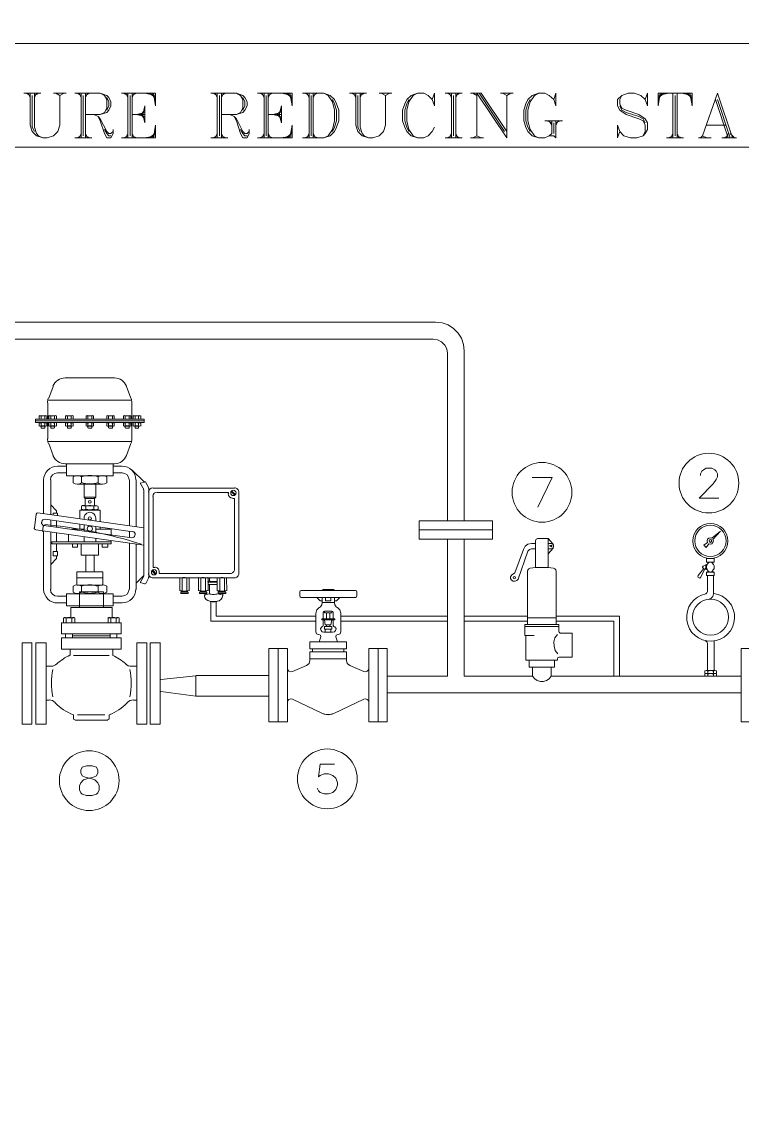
# Model space of a CAD drawing. Header units: inches. Extents: x -25.8 to 20.6, y -10.8 to 19.8.
# Drawn here: x -22.262 to -19.779, y -4.904 to -1.14 of the extents above; entities that cross this region are included whole.
import ezdxf

# ---------------------------------------------------------------- set-up
doc = ezdxf.new("R2010")
doc.units = ezdxf.units.IN
doc.header["$MEASUREMENT"] = 0
doc.layers.add('PDF_0', color=7, linetype='Continuous')

msp = doc.modelspace()

# ---------------------------------------------------------------- linework, layer by layer
at = {"layer": 'PDF_0', "lineweight": 0}
for points in [[(-25.77, 2.5677), (-15.7083, 2.5677), (-15.7083, -1.2153), (-25.77, -1.2153)], [(-25.77, -1.2153), (-15.7062, -1.2153), (-15.7062, -4.9982), (-25.77, -4.9982)], [(-21.838, -1.4889), (-21.8454, -1.4596), (-21.838, -1.4302)], [(-21.3678, -1.4889), (-21.3751, -1.4596), (-21.3678, -1.4302)], [(-21.8405, -2.5223), (-22.2155, -2.5223), (-22.2155, -2.51), (-21.8405, -2.51)], [(-22.0115, -2.7836), (-22.0078, -2.7788), (-22.0481, -2.7788), (-22.0445, -2.7836)], [(-22.0078, -2.8814), (-22.0078, -2.9021)], [(-19.8983, -2.9351), (-19.9118, -2.9449), (-19.9032, -2.9534), (-19.8947, -2.94), (-19.8886, -2.9412), (-19.8837, -2.94), (-19.88, -2.9351), (-19.8776, -2.9302), (-19.88, -2.9253), (-19.8544, -2.896), (-19.8837, -2.9205), (-19.8886, -2.9192), (-19.8947, -2.9205), (-19.8983, -2.9241), (-19.8995, -2.9302)], [(-20.7656, -2.9241), (-20.6398, -2.9241)], [(-20.6398, -2.9241), (-20.7656, -2.9241)], [(-19.8837, -2.9302), (-19.8861, -2.9266), (-19.8886, -2.9253), (-19.8922, -2.9266), (-19.8934, -2.9302), (-19.8922, -2.9339), (-19.8886, -2.9351), (-19.8861, -2.9339)], [(-22.1544, -2.9815), (-22.1544, -2.9669), (-22.1397, -2.9669), (-22.1397, -2.9815)], [(-22.0701, -2.94), (-22.0884, -2.94), (-22.0884, -2.9522), (-22.0701, -2.9522)], [(-21.9663, -2.94), (-21.9858, -2.94), (-21.9858, -2.9522), (-21.9663, -2.9522)], [(-20.4358, -2.9473), (-20.437, -2.9461), (-20.4382, -2.9449), (-20.4407, -2.9461), (-20.4419, -2.9473), (-20.4407, -2.9498), (-20.4382, -2.951), (-20.437, -2.9498)], [(-19.902, -2.9913), (-19.902, -3.0035), (-19.8763, -3.0035), (-19.8763, -2.9913)], [(-19.8886, -3.0035), (-19.8922, -3.0035), (-19.8947, -3.0047), (-19.8959, -3.0072), (-19.8983, -3.0096), (-19.8995, -3.0121), (-19.9008, -3.0157), (-19.902, -3.0182), (-19.902, -3.0218), (-19.9008, -3.0255), (-19.8995, -3.0292), (-19.8983, -3.0316), (-19.8959, -3.0341), (-19.8947, -3.0365), (-19.8922, -3.0365), (-19.8886, -3.0377), (-19.8861, -3.0365), (-19.8837, -3.0365), (-19.8812, -3.0341), (-19.88, -3.0316), (-19.8776, -3.0292), (-19.8763, -3.0255), (-19.8763, -3.0218), (-19.8763, -3.0182), (-19.8763, -3.0157), (-19.8776, -3.0121), (-19.88, -3.0096), (-19.8812, -3.0072), (-19.8837, -3.0047), (-19.8861, -3.0035)], [(-19.902, -3.0121), (-19.9044, -3.0121), (-19.9044, -3.0292), (-19.902, -3.0292)], [(-19.8763, -3.0499), (-19.8763, -3.0377), (-19.902, -3.0377), (-19.902, -3.0499)], [(-20.5604, -3.0573), (-20.5616, -3.0536), (-20.5653, -3.0524), (-20.5677, -3.0536), (-20.5689, -3.0573), (-20.5677, -3.0597), (-20.5653, -3.0609), (-20.5616, -3.0597)], [(-21.948, -3.1538), (-21.948, -3.1122), (-22.108, -3.1122), (-22.108, -3.1538), (-22.0274, -3.1538)], [(-21.7147, -3.111), (-21.7147, -3.1073), (-21.689, -3.1073), (-21.689, -3.111), (-21.7025, -3.111)], [(-21.6499, -3.111), (-21.6499, -3.1073), (-21.6243, -3.1073), (-21.6243, -3.111), (-21.6377, -3.111)], [(-21.2994, -3.1012), (-21.303, -3.1025), (-21.3042, -3.1061), (-21.3042, -3.1208), (-21.303, -3.1232), (-21.2994, -3.1257), (-21.1125, -3.1257), (-21.1088, -3.1232), (-21.1076, -3.1208), (-21.1076, -3.1061), (-21.1088, -3.1025), (-21.1125, -3.1012)], [(-21.1833, -3.199), (-21.2285, -3.199), (-21.2285, -3.2026), (-21.1833, -3.2026)], [(-21.9199, -3.2503), (-22.1263, -3.2503), (-22.1263, -3.2124), (-21.9199, -3.2124)], [(-21.1943, -3.2344), (-21.1943, -3.2258), (-21.2187, -3.2258), (-21.2187, -3.2344)], [(-21.9199, -3.304), (-22.1263, -3.304), (-22.1263, -3.2649), (-21.9199, -3.2649)], [(-22.2143, -3.282), (-22.2143, -3.4213), (-22.2143, -3.5617), (-22.1788, -3.5617), (-22.1788, -3.282)], [(-21.8319, -3.282), (-21.8661, -3.282), (-21.8661, -3.5617), (-21.8319, -3.5617), (-21.8319, -3.4213)], [(-21.3788, -3.5544), (-21.3788, -3.4286), (-21.3788, -3.3016), (-21.347, -3.3016), (-21.347, -3.5544)], [(-21.27, -3.3028), (-21.27, -3.2783), (-21.2102, -3.2783), (-21.2029, -3.2783), (-21.143, -3.2783), (-21.143, -3.3028), (-21.2029, -3.3028), (-21.2102, -3.3028)], [(-21.0343, -3.5544), (-21.0661, -3.5544), (-21.0661, -3.3016), (-21.0343, -3.3016), (-21.0025, -3.3016), (-21.0025, -3.5544)], [(-19.7823, -3.5544), (-19.7823, -3.4286), (-19.7823, -3.3016), (-19.7505, -3.3016), (-19.7505, -3.5544)], [(-19.8678, -3.3858), (-19.8678, -3.3785), (-19.8727, -3.3773), (-19.8776, -3.3797), (-19.8873, -3.3773), (-19.8971, -3.3797), (-19.902, -3.3773), (-19.9081, -3.3785), (-19.9081, -3.3858), (-19.902, -3.3871), (-19.8971, -3.3858), (-19.8873, -3.3871), (-19.8776, -3.3858), (-19.8727, -3.3871)], [(-19.8776, -3.3956), (-19.8727, -3.3968), (-19.8678, -3.3956), (-19.8678, -3.3883), (-19.8727, -3.3871), (-19.8776, -3.3895), (-19.8873, -3.3871), (-19.8971, -3.3895), (-19.902, -3.3871), (-19.9081, -3.3883), (-19.9081, -3.3956), (-19.902, -3.3968), (-19.8971, -3.3956), (-19.8873, -3.3968)], [(-22.0396, -3.7059), (-22.0542, -3.7108), (-22.0591, -3.7205), (-22.0591, -3.7303), (-22.0542, -3.7401), (-22.0445, -3.745), (-22.0249, -3.7498), (-22.0103, -3.7547), (-22.0005, -3.7645), (-21.9956, -3.7743), (-21.9956, -3.7889), (-22.0005, -3.7987), (-22.0054, -3.8036), (-22.02, -3.8085), (-22.0396, -3.8085), (-22.0542, -3.8036), (-22.0591, -3.7987), (-22.064, -3.7889), (-22.064, -3.7743), (-22.0591, -3.7645), (-22.0494, -3.7547), (-22.0347, -3.7498), (-22.0151, -3.745), (-22.0054, -3.7401), (-22.0005, -3.7303), (-22.0005, -3.7205), (-22.0054, -3.7108), (-22.02, -3.7059)]]:
    msp.add_lwpolyline(points, close=True, dxfattribs=at)
for points in [[(-22.2558, -1.3863), (-22.1971, -1.3863)], [(-22.2485, -1.3863), (-22.2338, -1.3936)], [(-22.2411, -1.3863), (-22.2338, -1.4009)], [(-22.2338, -1.3863), (-22.2338, -1.4962), (-22.2265, -1.5182), (-22.2118, -1.5329), (-22.1898, -1.5402), (-22.1752, -1.5402), (-22.1532, -1.5329), (-22.1385, -1.5182), (-22.1312, -1.4962), (-22.1312, -1.3936)], [(-22.2191, -1.3863), (-22.2191, -1.5035), (-22.2118, -1.5255), (-22.2045, -1.5329), (-22.1898, -1.5402)], [(-22.2118, -1.3863), (-22.2191, -1.4009)], [(-22.2045, -1.3863), (-22.2191, -1.3936)], [(-22.1532, -1.3863), (-22.1092, -1.3863)], [(-22.1458, -1.3863), (-22.1312, -1.3936), (-22.1165, -1.3863)], [(-22.0799, -1.3863), (-21.9919, -1.3863), (-21.97, -1.3936), (-21.9626, -1.4009), (-21.9553, -1.4156), (-21.9553, -1.4302), (-21.9626, -1.4449), (-21.97, -1.4522), (-21.9919, -1.4596), (-22.0432, -1.4596)], [(-22.0726, -1.3863), (-22.0579, -1.3936)], [(-22.0652, -1.3863), (-22.0579, -1.4009)], [(-22.0579, -1.3863), (-22.0579, -1.5402)], [(-22.0432, -1.3863), (-22.0432, -1.5402)], [(-22.0359, -1.3863), (-22.0432, -1.4009)], [(-22.0286, -1.3863), (-22.0432, -1.3936)], [(-21.9919, -1.3863), (-21.9773, -1.3936), (-21.97, -1.4083), (-21.97, -1.4376), (-21.9773, -1.4522), (-21.9919, -1.4596)], [(-21.9187, -1.3863), (-21.8014, -1.3863), (-21.8014, -1.4302), (-21.8087, -1.3863)], [(-21.9113, -1.3863), (-21.8967, -1.3936)], [(-21.904, -1.3863), (-21.8967, -1.4009)], [(-21.8967, -1.3863), (-21.8967, -1.5402)], [(-21.882, -1.3863), (-21.882, -1.5402)], [(-21.8747, -1.3863), (-21.882, -1.4009)], [(-21.8674, -1.3863), (-21.882, -1.3936)], [(-21.838, -1.3863), (-21.8014, -1.3936)], [(-21.8234, -1.3863), (-21.8014, -1.4009)], [(-21.816, -1.3863), (-21.8014, -1.4083)], [(-21.6108, -1.3863), (-21.5229, -1.3863), (-21.5009, -1.3936), (-21.4936, -1.4009), (-21.4862, -1.4156), (-21.4862, -1.4302), (-21.4936, -1.4449), (-21.5009, -1.4522), (-21.5229, -1.4596), (-21.5742, -1.4596)], [(-21.6035, -1.3863), (-21.5889, -1.3936)], [(-21.5962, -1.3863), (-21.5889, -1.4009)], [(-21.5889, -1.3863), (-21.5889, -1.5402)], [(-21.5742, -1.3863), (-21.5742, -1.5402)], [(-21.5669, -1.3863), (-21.5742, -1.4009)], [(-21.5595, -1.3863), (-21.5742, -1.3936)], [(-21.5229, -1.3863), (-21.5082, -1.3936), (-21.5009, -1.4083), (-21.5009, -1.4376), (-21.5082, -1.4522), (-21.5229, -1.4596)], [(-21.4496, -1.3863), (-21.3311, -1.3863), (-21.3311, -1.4302), (-21.3384, -1.3863)], [(-21.4423, -1.3863), (-21.4276, -1.3936)], [(-21.4349, -1.3863), (-21.4276, -1.4009)], [(-21.4276, -1.3863), (-21.4276, -1.5402)], [(-21.413, -1.3863), (-21.413, -1.5402)], [(-21.4056, -1.3863), (-21.413, -1.4009)], [(-21.3983, -1.3863), (-21.413, -1.3936)], [(-21.3678, -1.3863), (-21.3311, -1.3936)], [(-21.3531, -1.3863), (-21.3311, -1.4009)], [(-21.3458, -1.3863), (-21.3311, -1.4083)], [(-21.2945, -1.3863), (-21.2212, -1.3863), (-21.1992, -1.3936), (-21.1845, -1.4083), (-21.1772, -1.4229), (-21.1699, -1.4449), (-21.1699, -1.4815), (-21.1772, -1.5035), (-21.1845, -1.5182), (-21.1992, -1.5329), (-21.2212, -1.5402), (-21.2945, -1.5402)], [(-21.2871, -1.3863), (-21.2725, -1.3936)], [(-21.2798, -1.3863), (-21.2725, -1.4009)], [(-21.2725, -1.3863), (-21.2725, -1.5402)], [(-21.2578, -1.3863), (-21.2578, -1.5402)], [(-21.2505, -1.3863), (-21.2578, -1.4009)], [(-21.2432, -1.3863), (-21.2578, -1.3936)], [(-21.2212, -1.3863), (-21.2065, -1.3936), (-21.1919, -1.4156), (-21.1845, -1.4449), (-21.1845, -1.4815), (-21.1919, -1.5109), (-21.2065, -1.5329), (-21.2212, -1.5402)], [(-21.1332, -1.3863), (-21.0746, -1.3863)], [(-21.1259, -1.3863), (-21.1113, -1.3936)], [(-21.1186, -1.3863), (-21.1113, -1.4009)], [(-21.1113, -1.3863), (-21.1113, -1.4962), (-21.1039, -1.5182), (-21.0893, -1.5329), (-21.0673, -1.5402), (-21.0526, -1.5402), (-21.0306, -1.5329), (-21.016, -1.5182), (-21.0086, -1.4962), (-21.0086, -1.3936)], [(-21.0966, -1.3863), (-21.0966, -1.5035), (-21.0893, -1.5255), (-21.0819, -1.5329), (-21.0673, -1.5402)], [(-21.0893, -1.3863), (-21.0966, -1.4009)], [(-21.0819, -1.3863), (-21.0966, -1.3936)], [(-21.0306, -1.3863), (-20.9867, -1.3863)], [(-21.0233, -1.3863), (-21.0086, -1.3936), (-20.994, -1.3863)], [(-20.8474, -1.4083), (-20.8401, -1.3863), (-20.8401, -1.4302), (-20.8474, -1.4083), (-20.8621, -1.3936), (-20.8767, -1.3863), (-20.8987, -1.3863), (-20.9207, -1.3936), (-20.9354, -1.4083), (-20.9427, -1.4229), (-20.95, -1.4449), (-20.95, -1.4815), (-20.9427, -1.5035), (-20.9354, -1.5182), (-20.9207, -1.5329), (-20.8987, -1.5402), (-20.8767, -1.5402), (-20.8621, -1.5329), (-20.8474, -1.5182), (-20.8401, -1.5035)], [(-20.8987, -1.3863), (-20.9134, -1.3936), (-20.928, -1.4156), (-20.9354, -1.4449), (-20.9354, -1.4815), (-20.928, -1.5109), (-20.9134, -1.5329), (-20.8987, -1.5402)], [(-20.8034, -1.3863), (-20.7448, -1.3863)], [(-20.7961, -1.3863), (-20.7815, -1.3936)], [(-20.7888, -1.3863), (-20.7815, -1.4009)], [(-20.7815, -1.3863), (-20.7815, -1.5402)], [(-20.7668, -1.3863), (-20.7668, -1.5402)], [(-20.7595, -1.3863), (-20.7668, -1.4009)], [(-20.7521, -1.3863), (-20.7668, -1.3936)], [(-20.7155, -1.3863), (-20.6788, -1.3863), (-20.5909, -1.5182)], [(-20.7082, -1.3863), (-20.6935, -1.3936)], [(-20.6935, -1.5329), (-20.6935, -1.3863), (-20.5909, -1.5402), (-20.5909, -1.3936)], [(-20.6862, -1.3863), (-20.5982, -1.5182)], [(-20.6129, -1.3863), (-20.5689, -1.3863)], [(-20.6056, -1.3863), (-20.5909, -1.3936), (-20.5762, -1.3863)], [(-20.4284, -1.4083), (-20.4211, -1.3863), (-20.4211, -1.4302), (-20.4284, -1.4083), (-20.4443, -1.3936), (-20.459, -1.3863), (-20.481, -1.3863), (-20.503, -1.3936), (-20.5176, -1.4083), (-20.5249, -1.4229), (-20.5323, -1.4449), (-20.5323, -1.4815), (-20.5249, -1.5035), (-20.5176, -1.5182), (-20.503, -1.5329), (-20.481, -1.5402), (-20.459, -1.5402), (-20.4443, -1.5329), (-20.4284, -1.5329), (-20.4211, -1.5402), (-20.4211, -1.4815)], [(-20.481, -1.3863), (-20.4956, -1.3936), (-20.5103, -1.4156), (-20.5176, -1.4449), (-20.5176, -1.4815), (-20.5103, -1.5109), (-20.4956, -1.5329), (-20.481, -1.5402)], [(-20.1133, -1.4083), (-20.106, -1.3863), (-20.106, -1.4302), (-20.1133, -1.4083), (-20.128, -1.3936), (-20.1499, -1.3863), (-20.1719, -1.3863), (-20.1939, -1.3936), (-20.2086, -1.4083), (-20.2086, -1.4302), (-20.2013, -1.4449), (-20.1793, -1.4596), (-20.1353, -1.4742), (-20.1206, -1.4815), (-20.1133, -1.4962), (-20.1133, -1.5182), (-20.1206, -1.5329)], [(-19.9594, -1.3863), (-19.9521, -1.4302), (-19.9521, -1.3863), (-20.0693, -1.3863), (-20.0693, -1.4302), (-20.062, -1.3863)], [(-20.0547, -1.3863), (-20.0693, -1.4083)], [(-20.0473, -1.3863), (-20.0693, -1.4009)], [(-20.0327, -1.3863), (-20.0693, -1.3936)], [(-20.018, -1.3863), (-20.018, -1.5402)], [(-20.0034, -1.3863), (-20.0034, -1.5402)], [(-19.9887, -1.3863), (-19.9521, -1.3936)], [(-19.9741, -1.3863), (-19.9521, -1.4009)], [(-19.9667, -1.3863), (-19.9521, -1.4083)], [(-19.8128, -1.5402), (-19.8641, -1.3863), (-19.9154, -1.5329)], [(-22.2265, -1.3936), (-22.2265, -1.5035), (-22.2191, -1.5182)], [(-22.0506, -1.3936), (-22.0506, -1.5329)], [(-21.97, -1.4009), (-21.9626, -1.4156), (-21.9626, -1.4302), (-21.97, -1.4449)], [(-21.8893, -1.3936), (-21.8893, -1.5329)], [(-21.5815, -1.3936), (-21.5815, -1.5329)], [(-21.5009, -1.4009), (-21.4936, -1.4156), (-21.4936, -1.4302), (-21.5009, -1.4449)], [(-21.4203, -1.3936), (-21.4203, -1.5329)], [(-21.2652, -1.3936), (-21.2652, -1.5329)], [(-21.1919, -1.4083), (-21.1845, -1.4229), (-21.1772, -1.4449), (-21.1772, -1.4815), (-21.1845, -1.5035), (-21.1919, -1.5182)], [(-21.1039, -1.3936), (-21.1039, -1.5035), (-21.0966, -1.5182)], [(-20.928, -1.4083), (-20.9354, -1.4229), (-20.9427, -1.4449), (-20.9427, -1.4815), (-20.9354, -1.5035), (-20.928, -1.5182)], [(-20.7741, -1.3936), (-20.7741, -1.5329)], [(-20.5103, -1.4083), (-20.5176, -1.4229), (-20.5249, -1.4449), (-20.5249, -1.4815), (-20.5176, -1.5035), (-20.5103, -1.5182)], [(-20.1939, -1.3936), (-20.2013, -1.4083), (-20.2013, -1.4229), (-20.1939, -1.4376), (-20.1793, -1.4449), (-20.1353, -1.4596), (-20.1133, -1.4742), (-20.106, -1.4889), (-20.106, -1.5109), (-20.1133, -1.5255), (-20.1206, -1.5329), (-20.1426, -1.5402), (-20.1646, -1.5402), (-20.1866, -1.5329), (-20.2013, -1.5182), (-20.2086, -1.4962), (-20.2086, -1.5402), (-20.2013, -1.5182)], [(-20.0107, -1.3936), (-20.0107, -1.5329)], [(-19.8715, -1.4083), (-19.8275, -1.5402)], [(-19.8641, -1.4083), (-19.8201, -1.5402)], [(-22.0139, -1.4596), (-21.9993, -1.4669), (-21.9919, -1.4815), (-21.9773, -1.5255), (-21.97, -1.5402), (-21.9553, -1.5402), (-21.948, -1.5255), (-21.948, -1.5109)], [(-21.9993, -1.4669), (-21.9919, -1.4742), (-21.97, -1.5182), (-21.9626, -1.5255), (-21.9553, -1.5255), (-21.948, -1.5182)], [(-21.882, -1.4596), (-21.838, -1.4596)], [(-21.838, -1.4522), (-21.8674, -1.4596), (-21.838, -1.4669)], [(-21.838, -1.4449), (-21.8527, -1.4596), (-21.838, -1.4742)], [(-21.5449, -1.4596), (-21.5302, -1.4669), (-21.5229, -1.4815), (-21.5082, -1.5255), (-21.5009, -1.5402), (-21.4862, -1.5402), (-21.4789, -1.5255), (-21.4789, -1.5109)], [(-21.5302, -1.4669), (-21.5229, -1.4742), (-21.5009, -1.5182), (-21.4936, -1.5255), (-21.4862, -1.5255), (-21.4789, -1.5182)], [(-21.413, -1.4596), (-21.3678, -1.4596)], [(-21.3678, -1.4522), (-21.3983, -1.4596), (-21.3678, -1.4669)], [(-21.3678, -1.4449), (-21.3824, -1.4596), (-21.3678, -1.4742)], [(-20.2013, -1.4302), (-20.1939, -1.4449), (-20.1793, -1.4522), (-20.1353, -1.4669), (-20.1206, -1.4742), (-20.1133, -1.4889)], [(-21.9187, -1.5402), (-21.8014, -1.5402), (-21.8014, -1.4962), (-21.8087, -1.5402)], [(-21.4496, -1.5402), (-21.3311, -1.5402), (-21.3311, -1.4962), (-21.3384, -1.5402)], [(-20.459, -1.4815), (-20.3991, -1.4815)], [(-20.4517, -1.4815), (-20.4358, -1.4889)], [(-20.4358, -1.4815), (-20.4358, -1.5255), (-20.4443, -1.5329)], [(-20.4443, -1.4815), (-20.4358, -1.4962)], [(-20.4284, -1.4889), (-20.4284, -1.5255)], [(-20.4138, -1.4815), (-20.4211, -1.4962)], [(-20.4065, -1.4815), (-20.4211, -1.4889)], [(-19.9008, -1.4962), (-19.8348, -1.4962)], [(-22.0799, -1.5402), (-22.0213, -1.5402)], [(-22.0579, -1.5329), (-22.0726, -1.5402)], [(-22.0579, -1.5255), (-22.0652, -1.5402)], [(-22.0432, -1.5255), (-22.0359, -1.5402)], [(-22.0432, -1.5329), (-22.0286, -1.5402)], [(-21.9773, -1.5109), (-21.97, -1.5255), (-21.9626, -1.5329), (-21.9553, -1.5329)], [(-21.8967, -1.5329), (-21.9113, -1.5402)], [(-21.8967, -1.5255), (-21.904, -1.5402)], [(-21.882, -1.5255), (-21.8747, -1.5402)], [(-21.882, -1.5329), (-21.8674, -1.5402)], [(-21.838, -1.5402), (-21.8014, -1.5329)], [(-21.8234, -1.5402), (-21.8014, -1.5255)], [(-21.816, -1.5402), (-21.8014, -1.5182)], [(-21.6108, -1.5402), (-21.5522, -1.5402)], [(-21.5889, -1.5329), (-21.6035, -1.5402)], [(-21.5889, -1.5255), (-21.5962, -1.5402)], [(-21.5742, -1.5255), (-21.5669, -1.5402)], [(-21.5742, -1.5329), (-21.5595, -1.5402)], [(-21.5082, -1.5109), (-21.5009, -1.5255), (-21.4936, -1.5329), (-21.4862, -1.5329)], [(-21.4276, -1.5329), (-21.4423, -1.5402)], [(-21.4276, -1.5255), (-21.4349, -1.5402)], [(-21.413, -1.5255), (-21.4056, -1.5402)], [(-21.413, -1.5329), (-21.3983, -1.5402)], [(-21.3678, -1.5402), (-21.3311, -1.5329)], [(-21.3531, -1.5402), (-21.3311, -1.5255)], [(-21.3458, -1.5402), (-21.3311, -1.5182)], [(-21.2725, -1.5329), (-21.2871, -1.5402)], [(-21.2725, -1.5255), (-21.2798, -1.5402)], [(-21.2578, -1.5255), (-21.2505, -1.5402)], [(-21.2578, -1.5329), (-21.2432, -1.5402)], [(-20.8034, -1.5402), (-20.7448, -1.5402)], [(-20.7815, -1.5329), (-20.7961, -1.5402)], [(-20.7815, -1.5255), (-20.7888, -1.5402)], [(-20.7668, -1.5255), (-20.7595, -1.5402)], [(-20.7668, -1.5329), (-20.7521, -1.5402)], [(-20.7155, -1.5402), (-20.6715, -1.5402)], [(-20.7082, -1.5402), (-20.6935, -1.5329), (-20.6788, -1.5402)], [(-20.04, -1.5402), (-19.9814, -1.5402)], [(-20.018, -1.5329), (-20.0327, -1.5402)], [(-20.018, -1.5255), (-20.0254, -1.5402)], [(-20.0034, -1.5255), (-19.996, -1.5402)], [(-20.0034, -1.5329), (-19.9887, -1.5402)], [(-19.9301, -1.5402), (-19.8861, -1.5402)], [(-19.9228, -1.5402), (-19.9154, -1.5329), (-19.9008, -1.5402)], [(-19.8495, -1.5402), (-19.7982, -1.5402)], [(-19.8275, -1.5329), (-19.8421, -1.5402)], [(-19.8275, -1.5255), (-19.8348, -1.5402)], [(-19.8201, -1.5255), (-19.8055, -1.5402)], [(-23.0644, -1.5719), (-19.2412, -1.5719)], [(-22.3217, -2.1753), (-20.8364, -2.1753), (-20.8132, -2.1778), (-20.7924, -2.1851), (-20.7741, -2.1973), (-20.7582, -2.2132), (-20.7473, -2.2315), (-20.7399, -2.2523), (-20.7375, -2.2743), (-20.7375, -2.8606)], [(-22.3217, -2.234), (-20.845, -2.234), (-20.8291, -2.2364), (-20.8157, -2.2438), (-20.8047, -2.2547), (-20.7973, -2.2682), (-20.7949, -2.2828), (-20.7949, -2.8606)], [(-20.7949, -2.6187), (-20.7949, -2.2828)], [(-20.7375, -2.6187), (-20.7375, -2.2743)], [(-22.1691, -2.438), (-22.1544, -2.3977)], [(-21.8869, -2.438), (-21.9016, -2.3977)], [(-22.1727, -2.4453), (-21.8832, -2.4453)], [(-22.1727, -2.51), (-22.1727, -2.4538)], [(-22.2155, -2.5161), (-21.8405, -2.5161)], [(-22.18, -2.499), (-22.2008, -2.499)], [(-22.1959, -2.499), (-22.1959, -2.51)], [(-22.1691, -2.499), (-22.1691, -2.51), (-22.1434, -2.51), (-22.1434, -2.499)], [(-22.1471, -2.499), (-22.1666, -2.499)], [(-22.1629, -2.499), (-22.1629, -2.51)], [(-22.1495, -2.499), (-22.1495, -2.51)], [(-22.0897, -2.499), (-22.1092, -2.499)], [(-22.0188, -2.499), (-22.0384, -2.499)], [(-21.9663, -2.499), (-21.9467, -2.499)], [(-21.9089, -2.499), (-21.8893, -2.499)], [(-21.8527, -2.499), (-21.8527, -2.51), (-21.8783, -2.51), (-21.8783, -2.499)], [(-21.8759, -2.499), (-21.8551, -2.499)], [(-21.8722, -2.499), (-21.8722, -2.51)], [(-22.18, -2.5223), (-22.1996, -2.5223)], [(-22.18, -2.5345), (-22.1996, -2.5345)], [(-22.1764, -2.5345), (-22.1764, -2.5235)], [(-22.1727, -2.5223), (-22.1727, -2.5784)], [(-22.1691, -2.5345), (-22.1691, -2.5235)], [(-22.1471, -2.5223), (-22.1666, -2.5223)], [(-22.1471, -2.5345), (-22.1666, -2.5345)], [(-22.1434, -2.5345), (-22.1434, -2.5235)], [(-22.0897, -2.5223), (-22.108, -2.5223)], [(-22.0897, -2.5345), (-22.108, -2.5345)], [(-22.0188, -2.5223), (-22.0371, -2.5223)], [(-22.0188, -2.5345), (-22.0371, -2.5345)], [(-21.9663, -2.5223), (-21.9467, -2.5223)], [(-21.9663, -2.5345), (-21.9467, -2.5345)], [(-21.9089, -2.5223), (-21.8893, -2.5223)], [(-21.9089, -2.5345), (-21.8893, -2.5345)], [(-21.8783, -2.5345), (-21.8783, -2.5235)], [(-21.8759, -2.5223), (-21.8564, -2.5223)], [(-21.8759, -2.5345), (-21.8564, -2.5345)], [(-21.8527, -2.5345), (-21.8527, -2.5235)], [(-22.1727, -2.587), (-21.8832, -2.587)], [(-22.1691, -2.5943), (-22.1544, -2.6358)], [(-22.108, -2.6639), (-22.108, -2.7055), (-21.948, -2.7055), (-21.948, -2.6639)], [(-22.0713, -2.7055), (-21.9846, -2.7055)], [(-21.882, -2.6859), (-21.8417, -2.725), (-21.8417, -2.7275)], [(-19.9228, -2.7043), (-19.9228, -2.6994), (-19.9179, -2.6896), (-19.913, -2.6847), (-19.9032, -2.6798), (-19.8837, -2.6798), (-19.8739, -2.6847), (-19.869, -2.6896), (-19.8641, -2.6994), (-19.8641, -2.7091), (-19.869, -2.7189), (-19.8788, -2.7336), (-19.9276, -2.7824), (-19.8592, -2.7824)], [(-22.1629, -2.7201), (-22.1629, -2.8398)], [(-22.0713, -2.7348), (-21.9846, -2.7348)], [(-22.0481, -2.7348), (-22.0481, -2.7788)], [(-22.0078, -2.7348), (-22.0078, -2.7788)], [(-21.8918, -2.7201), (-21.8918, -2.8777)], [(-21.8686, -2.7201), (-21.8686, -2.8814)], [(-21.8393, -2.7275), (-21.8502, -2.7299)], [(-20.503, -2.7116), (-20.4346, -2.7116), (-20.4834, -2.8142)], [(-22.0445, -2.7836), (-22.0445, -2.8093)], [(-22.0115, -2.7836), (-22.0115, -2.8093)], [(-21.8417, -2.7543), (-21.8417, -3.0512)], [(-21.8246, -2.7494), (-21.8246, -3.0573)], [(-21.8099, -2.7482), (-21.529, -2.7482)], [(-21.8038, -3.0218), (-21.8099, -3.0218), (-21.8099, -2.7775)], [(-21.5498, -2.7678), (-21.5498, -2.7629), (-21.7953, -2.7629)], [(-21.54, -2.7604), (-21.5278, -2.7727)], [(-21.5253, -2.7714), (-21.5376, -2.7592)], [(-22.1629, -2.8056), (-22.1434, -2.8264), (-22.1434, -2.8349)], [(-22.0567, -2.8215), (-22.0567, -2.8117)], [(-22.0494, -2.8093), (-22.0066, -2.8093)], [(-22.042, -2.8215), (-22.042, -2.8117)], [(-22.0139, -2.8215), (-22.0139, -2.8117)], [(-21.9993, -2.8215), (-21.9993, -2.8117)], [(-22.1629, -2.8594), (-22.1629, -2.8801)], [(-22.1544, -2.8411), (-22.1544, -2.8349), (-22.1397, -2.8349), (-22.1397, -2.8435)], [(-22.0628, -2.8533), (-22.0628, -2.824), (-21.9919, -2.824), (-21.9919, -2.863)], [(-22.0494, -2.824), (-22.0066, -2.824)], [(-22.2143, -2.8924), (-21.8417, -2.9449)], [(-22.1935, -2.8667), (-22.1923, -2.8643)], [(-22.1434, -2.8618), (-22.1434, -2.8826)], [(-22.0481, -2.8899), (-22.0909, -2.8899)], [(-22.0628, -2.8728), (-22.0628, -2.8911)], [(-22.0481, -2.8753), (-22.0481, -2.896), (-22.0481, -2.8765)], [(-22.0078, -2.8899), (-21.9541, -2.8899), (-21.9541, -2.9095)], [(-21.9919, -2.8826), (-21.9919, -2.8899)], [(-21.8918, -2.8972), (-21.8918, -2.918)], [(-20.6398, -2.8606), (-20.8926, -2.8606)], [(-20.7656, -2.8606), (-20.8926, -2.8606)], [(-20.7656, -2.8606), (-20.8926, -2.8606)], [(-20.7656, -2.8606), (-20.8926, -2.8606)], [(-20.7656, -2.8606), (-20.8926, -2.8606)], [(-20.7656, -2.8606), (-20.8926, -2.8606)], [(-20.7656, -2.8606), (-20.8926, -2.8606)], [(-20.8926, -2.8606), (-20.8926, -2.8924)], [(-20.7656, -2.8924), (-20.8926, -2.8924)], [(-20.7656, -2.8924), (-20.8926, -2.8924)], [(-20.8926, -2.9241), (-20.8926, -2.8924)], [(-20.7656, -2.8606), (-20.6398, -2.8606)], [(-20.6398, -2.8606), (-20.7656, -2.8606)], [(-20.7656, -2.8606), (-20.6398, -2.8606)], [(-20.7656, -2.8606), (-20.6398, -2.8606)], [(-20.6398, -2.8606), (-20.7656, -2.8606)], [(-20.7656, -2.8606), (-20.6398, -2.8606)], [(-20.7656, -2.8924), (-20.6398, -2.8924)], [(-20.7656, -2.8924), (-20.6398, -2.8924)], [(-20.6398, -2.8924), (-20.6398, -2.8606)], [(-20.6398, -2.8924), (-20.6398, -2.9241)], [(-22.1629, -3.0976), (-22.1629, -2.8997)], [(-21.9541, -2.9339), (-22.1593, -2.9339), (-22.1593, -2.94), (-21.9541, -2.94), (-21.9541, -2.929)], [(-22.1434, -2.9021), (-22.1434, -2.9339)], [(-22.1019, -2.9339), (-22.1019, -2.9082)], [(-22.0481, -2.9156), (-22.0481, -2.9339)], [(-22.0078, -2.9217), (-22.0078, -2.9339)], [(-21.0025, -3.3968), (-20.7949, -3.3968), (-20.7949, -2.9241), (-20.7949, -3.3968)], [(-20.6398, -2.9241), (-20.8926, -2.9241)], [(-20.7656, -2.9241), (-20.8926, -2.9241)], [(-20.7656, -2.9241), (-20.8926, -2.9241)], [(-20.7656, -2.9241), (-20.8926, -2.9241)], [(-20.7656, -2.9241), (-20.8926, -2.9241)], [(-20.7656, -2.9241), (-20.8926, -2.9241)], [(-20.7656, -2.9241), (-20.8926, -2.9241)], [(-20.6398, -2.9241), (-20.7656, -2.9241)], [(-20.7656, -2.9241), (-20.6398, -2.9241)], [(-20.7375, -3.3968), (-20.7375, -2.9241), (-20.7375, -3.3968), (-20.5017, -3.3968), (-20.5017, -3.3651)], [(-20.4834, -2.9217), (-20.4895, -2.9241), (-20.492, -2.9302), (-20.492, -3.0218), (-20.5103, -3.0243), (-20.5152, -3.0267), (-20.5176, -3.0304), (-20.5188, -3.0353), (-20.5188, -3.2185)], [(-20.4846, -2.9217), (-20.4468, -2.9217)], [(-20.448, -2.9742), (-20.4309, -2.9547), (-20.4297, -2.9498), (-20.4297, -2.9449), (-20.4309, -2.9412), (-20.448, -2.9217), (-20.448, -2.9742), (-20.448, -3.0218), (-20.4297, -3.0243), (-20.4248, -3.0267), (-20.4211, -3.0304), (-20.4199, -3.0353), (-20.4199, -3.2185)], [(-22.1434, -2.9669), (-22.1434, -2.94)], [(-21.998, -2.94), (-21.998, -2.9791), (-22.0579, -2.9791), (-22.0579, -2.94)], [(-21.8918, -2.9376), (-21.8918, -3.0976)], [(-21.8686, -2.9412), (-21.8686, -3.0976)], [(-20.492, -2.9571), (-20.5054, -2.9571), (-20.5127, -2.9595), (-20.5176, -2.9656), (-20.5518, -3.0621), (-20.5555, -3.067), (-20.5616, -3.0695), (-20.5689, -3.0695), (-20.575, -3.0658), (-20.5775, -3.0597), (-20.5775, -3.0536), (-20.5738, -3.0475), (-20.5677, -3.0438), (-20.5628, -3.0402), (-20.5335, -2.9595), (-20.5274, -2.9485), (-20.5176, -2.9412), (-20.5054, -2.9388), (-20.492, -2.9388)], [(-20.448, -2.9388), (-20.4382, -2.9388), (-20.4321, -2.9412), (-20.4297, -2.9473), (-20.4321, -2.9547), (-20.4382, -2.9571), (-20.448, -2.9571)], [(-22.1629, -3.0121), (-22.1434, -2.9913), (-22.1434, -2.9815)], [(-22.042, -3.0365), (-22.042, -2.9791), (-22.0127, -2.9791), (-22.0127, -3.0365)], [(-19.8971, -3.0035), (-19.8971, -3.0084)], [(-19.8947, -2.9901), (-19.8947, -2.9913)], [(-19.8824, -2.9901), (-19.8824, -2.9913)], [(-19.88, -3.0035), (-19.88, -3.0084)], [(-22.0726, -3.0829), (-22.0726, -3.0365), (-21.9834, -3.0365), (-21.9834, -3.0829)], [(-21.8014, -3.0463), (-21.8136, -3.0341)], [(-21.8112, -3.0316), (-21.7989, -3.0438)], [(-20.492, -3.0218), (-20.448, -3.0218)], [(-19.9044, -3.0145), (-19.9118, -3.0157), (-19.9142, -3.0169), (-19.9154, -3.0194), (-19.9154, -3.0206), (-19.9142, -3.0243), (-19.9118, -3.0255), (-19.9313, -3.0499), (-19.9325, -3.0536), (-19.9313, -3.056), (-19.9276, -3.0573), (-19.9252, -3.0585), (-19.9228, -3.056), (-19.9069, -3.0255), (-19.9044, -3.0267)], [(-19.8971, -3.0328), (-19.8971, -3.0377)], [(-19.88, -3.0328), (-19.88, -3.0377)], [(-22.0726, -3.0573), (-21.9834, -3.0573)], [(-22.0713, -3.0829), (-21.9846, -3.0829)], [(-21.8686, -3.0756), (-21.8417, -3.0499)], [(-21.6902, -3.0573), (-21.7147, -3.0573)], [(-21.7098, -3.0585), (-21.7098, -3.1025)], [(-21.6853, -3.0585), (-21.6853, -3.1025)], [(-21.6255, -3.0573), (-21.6487, -3.0573)], [(-21.5779, -3.0573), (-21.6243, -3.0573)], [(-21.6206, -3.0585), (-21.6206, -3.1025)], [(-21.5889, -3.0719), (-21.6206, -3.0719)], [(-21.5889, -3.0805), (-21.6206, -3.0805)], [(-21.6157, -3.0695), (-21.6157, -3.0597)], [(-21.6157, -3.0805), (-21.6157, -3.1122)], [(-21.5608, -3.0573), (-21.584, -3.0573)], [(-19.8776, -3.0499), (-19.8776, -3.1122), (-19.88, -3.122), (-19.8873, -3.1293), (-19.8959, -3.1318)], [(-22.0713, -3.1122), (-21.9846, -3.1122)], [(-22.064, -3.1599), (-22.064, -3.1061), (-22.0225, -3.1061), (-21.9809, -3.1061), (-21.9809, -3.1599)], [(-21.6902, -3.1037), (-21.7147, -3.1037)], [(-21.7098, -3.1037), (-21.7098, -3.1073)], [(-21.6939, -3.1037), (-21.6939, -3.1073)], [(-21.6255, -3.1037), (-21.6487, -3.1037)], [(-21.645, -3.1037), (-21.645, -3.1073)], [(-21.6316, -3.1196), (-21.6316, -3.111)], [(-21.6292, -3.1037), (-21.6292, -3.1073)], [(-21.5852, -3.1073), (-21.5852, -3.1037)], [(-21.5852, -3.1122), (-21.5852, -3.111), (-21.5852, -3.1073), (-21.5595, -3.1073), (-21.5595, -3.111), (-21.5718, -3.111), (-21.5852, -3.111)], [(-21.5608, -3.1037), (-21.584, -3.1037)], [(-21.5803, -3.1037), (-21.5803, -3.1073)], [(-21.5693, -3.111), (-21.5693, -3.1196)], [(-21.5644, -3.1037), (-21.5644, -3.1073)], [(-21.1882, -3.0976), (-21.2029, -3.0976), (-21.209, -3.0976), (-21.2236, -3.0976), (-21.2273, -3.1012)], [(-21.2249, -3.0988), (-21.2236, -3.0976)], [(-21.1845, -3.1012), (-21.1882, -3.0976), (-21.187, -3.0988)], [(-22.0933, -3.1953), (-22.0933, -3.1599), (-21.9516, -3.1599), (-21.9516, -3.1953)], [(-21.5889, -3.1391), (-21.6133, -3.1391)], [(-21.6108, -3.1391), (-21.6108, -3.2075), (-21.2493, -3.2075)], [(-21.5925, -3.1379), (-21.5925, -3.1892), (-21.2493, -3.1892)], [(-21.2371, -3.2783), (-21.2322, -3.2612), (-21.2334, -3.2551), (-21.2383, -3.2527), (-21.2395, -3.2527), (-21.2468, -3.2503), (-21.2493, -3.2441), (-21.2493, -3.2356), (-21.2493, -3.1794), (-21.2456, -3.1684), (-21.2383, -3.1611)], [(-21.2456, -3.1257), (-21.2346, -3.1367), (-21.2273, -3.1367)], [(-21.2395, -3.1623), (-21.2334, -3.1574), (-21.2285, -3.1501), (-21.2273, -3.1428)], [(-21.2273, -3.1257), (-21.2273, -3.1428), (-21.209, -3.1428), (-21.2029, -3.1428), (-21.1845, -3.1428), (-21.1833, -3.1501), (-21.1784, -3.1574), (-21.1723, -3.1623)], [(-21.2151, -3.1257), (-21.2151, -3.1367), (-21.209, -3.1367), (-21.2029, -3.1367), (-21.1968, -3.1367), (-21.1968, -3.1257)], [(-21.1662, -3.1257), (-21.1772, -3.1367), (-21.1845, -3.1367)], [(-21.1845, -3.1257), (-21.1845, -3.1428)], [(-21.1748, -3.2783), (-21.1797, -3.2612), (-21.1784, -3.2551), (-21.1735, -3.2527), (-21.1723, -3.2527), (-21.165, -3.2503), (-21.1626, -3.2441), (-21.1626, -3.2356), (-21.1626, -3.1794), (-21.1662, -3.1684), (-21.1735, -3.1611)], [(-22.0799, -3.1965), (-22.0799, -3.2124), (-22.119, -3.2124), (-22.119, -3.1965)], [(-22.0848, -3.1953), (-22.1153, -3.1953)], [(-22.1092, -3.1965), (-22.1092, -3.2124)], [(-22.0897, -3.1965), (-22.0897, -3.2124)], [(-21.9272, -3.1965), (-21.9272, -3.2124), (-21.9651, -3.2124), (-21.9651, -3.1965)], [(-21.9321, -3.1953), (-21.9626, -3.1953)], [(-21.9553, -3.1965), (-21.9553, -3.2124)], [(-21.937, -3.1965), (-21.937, -3.2124)], [(-21.1894, -3.199), (-21.1894, -3.177), (-21.1907, -3.1733), (-21.1943, -3.1721), (-21.1943, -3.1782), (-21.2187, -3.1782), (-21.2187, -3.1721), (-21.2212, -3.1733), (-21.2236, -3.177), (-21.2236, -3.199)], [(-21.2187, -3.1721), (-21.1943, -3.1721)], [(-21.2126, -3.1782), (-21.2126, -3.199)], [(-21.2004, -3.1782), (-21.2004, -3.199)], [(-21.1626, -3.1892), (-20.7949, -3.1892)], [(-20.7375, -3.1892), (-20.5188, -3.1892)], [(-20.5188, -3.1953), (-20.4199, -3.1953)], [(-20.4199, -3.1892), (-20.2025, -3.1892), (-20.2025, -3.3968)], [(-21.1894, -3.2026), (-21.1894, -3.2222), (-21.187, -3.2258), (-21.1833, -3.227), (-21.1809, -3.2295), (-21.1784, -3.2319), (-21.1784, -3.2332), (-21.1809, -3.2393), (-21.1845, -3.2441), (-21.1919, -3.2454), (-21.2212, -3.2454), (-21.2273, -3.2441), (-21.231, -3.2393), (-21.2334, -3.2332), (-21.2334, -3.2319), (-21.231, -3.2295), (-21.2285, -3.227), (-21.2249, -3.2258), (-21.2236, -3.2222), (-21.2236, -3.2026)], [(-21.2187, -3.2026), (-21.2163, -3.2197), (-21.1968, -3.2197), (-21.1943, -3.2026)], [(-21.2163, -3.2344), (-21.2163, -3.2454)], [(-21.2126, -3.2197), (-21.2126, -3.2258)], [(-21.2004, -3.2197), (-21.2004, -3.2258)], [(-21.1968, -3.2344), (-21.1968, -3.2454)], [(-21.1626, -3.2075), (-20.7949, -3.2075)], [(-20.7375, -3.2075), (-20.5188, -3.2075)], [(-20.5249, -3.2564), (-20.5249, -3.3419), (-20.4162, -3.3419), (-20.4162, -3.337), (-20.415, -3.3321), (-20.4113, -3.3309), (-20.3649, -3.3309), (-20.3649, -3.2893), (-20.3649, -3.2478), (-20.4065, -3.2478), (-20.4101, -3.2454), (-20.4113, -3.2417), (-20.4113, -3.2185), (-20.5286, -3.2185), (-20.5286, -3.2564), (-20.4968, -3.2564)], [(-20.5286, -3.2258), (-20.4113, -3.2258)], [(-20.4199, -3.2075), (-20.2232, -3.2075), (-20.222, -3.2075), (-20.222, -3.3968)], [(-22.1116, -3.2503), (-22.1116, -3.2649)], [(-22.0884, -3.2649), (-22.0884, -3.2503)], [(-21.9577, -3.2576), (-22.0884, -3.2576)], [(-21.9577, -3.2503), (-21.9577, -3.2649)], [(-21.9345, -3.2649), (-21.9345, -3.2503)], [(-20.4162, -3.2527), (-20.4248, -3.2649), (-20.4284, -3.2783), (-20.4272, -3.293), (-20.4236, -3.3077), (-20.415, -3.3199)], [(-22.2277, -3.2808), (-22.2277, -3.5617), (-22.2619, -3.5617), (-22.2619, -3.282), (-22.2277, -3.282)], [(-22.0958, -3.3248), (-22.0958, -3.304)], [(-21.7855, -3.2808), (-21.7855, -3.5617), (-21.8197, -3.5617), (-21.8197, -3.282), (-21.7855, -3.282)], [(-21.3788, -3.5544), (-21.4105, -3.5544), (-21.4105, -3.4286), (-21.4105, -3.3016), (-21.3788, -3.3016)], [(-21.2603, -3.3028), (-21.2603, -3.3125)], [(-21.1528, -3.3028), (-21.1528, -3.3125)], [(-21.0343, -3.5544), (-21.0343, -3.4286), (-21.0343, -3.3016)], [(-19.8983, -3.3773), (-19.8983, -3.2845), (-19.9008, -3.2783), (-19.9057, -3.2747)], [(-19.8763, -3.2759), (-19.8763, -3.3773)], [(-22.0848, -3.3248), (-21.9614, -3.3248)], [(-21.347, -3.37), (-21.3458, -3.3748), (-21.3421, -3.3797), (-21.336, -3.3822), (-21.3299, -3.381), (-21.281, -3.3602), (-21.2725, -3.3529), (-21.27, -3.3431), (-21.27, -3.3382), (-21.27, -3.337), (-21.27, -3.3125), (-21.2102, -3.3125), (-21.2029, -3.3125), (-21.143, -3.3125), (-21.143, -3.337), (-21.27, -3.337)], [(-21.143, -3.337), (-21.143, -3.3382), (-21.143, -3.3431), (-21.1406, -3.3529), (-21.132, -3.3602), (-21.0832, -3.381), (-21.0771, -3.3822), (-21.0722, -3.3797), (-21.0673, -3.3748), (-21.0661, -3.37)], [(-20.426, -3.3419), (-20.426, -3.3651), (-20.47, -3.3651), (-20.514, -3.3651), (-20.514, -3.3419)], [(-20.4382, -3.3651), (-20.4382, -3.3968), (-20.0376, -3.3968), (-19.7823, -3.3968)], [(-19.9032, -3.3773), (-19.8727, -3.3773)], [(-19.9032, -3.3871), (-19.8727, -3.3871)], [(-19.8971, -3.3858), (-19.8971, -3.3797)], [(-19.8776, -3.3858), (-19.8776, -3.3797)], [(-21.7831, -3.4078), (-21.6621, -3.3956), (-21.6621, -3.4652), (-21.7831, -3.4494)], [(-21.4105, -3.3944), (-21.6621, -3.3944)], [(-20.5017, -3.3968), (-20.4944, -3.4054), (-20.4859, -3.4115), (-20.4749, -3.4152), (-20.4639, -3.4152), (-20.4541, -3.4115), (-20.4443, -3.4054), (-20.4382, -3.3968)], [(-19.9093, -3.3968), (-19.9411, -3.3968)], [(-19.9032, -3.3968), (-19.8727, -3.3968)], [(-19.8971, -3.3895), (-19.8971, -3.3956)], [(-19.8776, -3.3895), (-19.8776, -3.3956)], [(-21.0025, -3.4542), (-19.7823, -3.4542)], [(-22.1788, -3.4799), (-22.1678, -3.4799)], [(-21.8661, -3.4799), (-21.8771, -3.4799)], [(-21.4105, -3.4652), (-21.6621, -3.4652)], [(-21.347, -3.4872), (-21.3458, -3.4811), (-21.3421, -3.4774), (-21.336, -3.475), (-21.3299, -3.4762), (-21.2261, -3.5251), (-21.2139, -3.5287), (-21.2004, -3.5287), (-21.187, -3.5251), (-21.0832, -3.4762), (-21.0771, -3.475), (-21.0722, -3.4774), (-21.0673, -3.4811), (-21.0661, -3.4872)], [(-21.9761, -3.53), (-22.0701, -3.53)], [(-21.2212, -3.5275), (-21.2065, -3.53), (-21.1919, -3.5275)], [(-22.0787, -3.5483), (-21.9663, -3.5483)], [(-21.1845, -3.6998), (-21.2346, -3.6998), (-21.2395, -3.7437), (-21.2346, -3.7388), (-21.22, -3.734), (-21.2053, -3.734), (-21.1907, -3.7388), (-21.1797, -3.7486), (-21.1748, -3.7633), (-21.1748, -3.773), (-21.1797, -3.7877), (-21.1907, -3.7975), (-21.2053, -3.8024), (-21.22, -3.8024), (-21.2346, -3.7975), (-21.2395, -3.7926), (-21.2444, -3.7828)]]:
    msp.add_lwpolyline(points, dxfattribs=at)
for points in [[(-22.1551, -2.3969, -0.310323), (-22.1129, -2.3683), (-21.9431, -2.3683, -0.310323), (-21.9021, -2.3969)], [(-21.8832, -2.51), (-21.8832, -2.4538, 0.092058), (-21.8862, -2.4372)], [(-22.1969, -2.4989, 0.333629), (-22.2033, -2.499), (-22.2033, -2.51), (-22.1764, -2.51), (-22.1764, -2.499)], [(-22.1776, -2.4988, 0.310535), (-22.1837, -2.499), (-22.1837, -2.51)], [(-22.0921, -2.51), (-22.0922, -2.4988, -0.310507), (-22.086, -2.499), (-22.086, -2.51), (-22.1116, -2.51), (-22.1119, -2.4989, -0.333629), (-22.1055, -2.499), (-22.1055, -2.51)], [(-22.0213, -2.51), (-22.0213, -2.4988, -0.310535), (-22.0151, -2.499), (-22.0151, -2.51), (-22.0408, -2.51), (-22.041, -2.4989, -0.333629), (-22.0347, -2.499), (-22.0347, -2.51)], [(-21.9638, -2.51), (-21.9638, -2.4988, 0.310535), (-21.97, -2.499), (-21.97, -2.51), (-21.9443, -2.51), (-21.9441, -2.4989, 0.3336), (-21.9504, -2.499), (-21.9504, -2.51)], [(-21.9064, -2.51), (-21.9064, -2.4988, 0.310535), (-21.9125, -2.499), (-21.9125, -2.51), (-21.8869, -2.51), (-21.8867, -2.4989, 0.333629), (-21.893, -2.499), (-21.893, -2.51)], [(-21.8537, -2.4989, 0.3336), (-21.86, -2.499), (-21.86, -2.51)], [(-22.2033, -2.5345), (-22.2033, -2.5235, -0.310535), (-22.1971, -2.5232)], [(-22.1967, -2.5322, 0.079118), (-22.1904, -2.5332, 0.079118), (-22.1842, -2.5322)], [(-22.1842, -2.5232, 0.079118), (-22.1904, -2.5223, 0.079118), (-22.1959, -2.5235), (-22.1959, -2.5345), (-22.1959, -2.5406), (-22.1947, -2.5418), (-22.1849, -2.5418), (-22.1837, -2.5406), (-22.1837, -2.5345), (-22.1837, -2.5235, -0.310535), (-22.1776, -2.5232)], [(-22.1637, -2.5322, 0.079141), (-22.1575, -2.5332, 0.079118), (-22.1512, -2.5322)], [(-22.1446, -2.5232, 0.310535), (-22.1512, -2.5232, 0.079118), (-22.1575, -2.5223, 0.079118), (-22.1629, -2.5235), (-22.1629, -2.5345), (-22.1629, -2.5406), (-22.1617, -2.5418), (-22.152, -2.5418), (-22.1495, -2.5406), (-22.1495, -2.5345), (-22.1495, -2.5235)], [(-22.1116, -2.5345), (-22.1117, -2.5232, -0.310535), (-22.1055, -2.5235), (-22.1055, -2.5345), (-22.1055, -2.5406), (-22.1043, -2.5418), (-22.0933, -2.5418), (-22.0921, -2.5406), (-22.0921, -2.5345), (-22.0921, -2.5235, -0.310507), (-22.086, -2.5235), (-22.086, -2.5345)], [(-22.0926, -2.5232, 0.079118), (-22.0988, -2.5223, 0.079118), (-22.1051, -2.5232)], [(-22.1051, -2.5322, 0.079118), (-22.0988, -2.5332, 0.079141), (-22.0926, -2.5322)], [(-22.0408, -2.5345), (-22.0408, -2.5232, -0.310535), (-22.0347, -2.5235), (-22.0347, -2.5345), (-22.0347, -2.5406), (-22.0322, -2.5418), (-22.0225, -2.5418), (-22.0213, -2.5406), (-22.0213, -2.5345), (-22.0213, -2.5235, -0.310535), (-22.0151, -2.5235), (-22.0151, -2.5345)], [(-22.0217, -2.5232, 0.079118), (-22.028, -2.5223, 0.079118), (-22.0342, -2.5232)], [(-22.0342, -2.5322, 0.079118), (-22.028, -2.5332, 0.079141), (-22.0217, -2.5322)], [(-21.9443, -2.5345), (-21.9443, -2.5232, 0.310535), (-21.9504, -2.5235), (-21.9504, -2.5345), (-21.9504, -2.5406), (-21.9516, -2.5418), (-21.9614, -2.5418), (-21.9638, -2.5406), (-21.9638, -2.5345), (-21.9638, -2.5235, 0.310535), (-21.97, -2.5235), (-21.97, -2.5345)], [(-21.9509, -2.5232, 0.079118), (-21.9571, -2.5223, 0.079118), (-21.9634, -2.5232)], [(-21.9634, -2.5322, 0.079141), (-21.9571, -2.5332, 0.079141), (-21.9509, -2.5322)], [(-21.8869, -2.5345), (-21.8869, -2.5232, 0.310535), (-21.893, -2.5235), (-21.893, -2.5345), (-21.893, -2.5406), (-21.8942, -2.5418), (-21.904, -2.5418), (-21.9064, -2.5406), (-21.9064, -2.5345), (-21.9064, -2.5235, 0.310535), (-21.9125, -2.5235), (-21.9125, -2.5345)], [(-21.8935, -2.5232, 0.079118), (-21.8997, -2.5223, 0.079118), (-21.906, -2.5232)], [(-21.906, -2.5322, 0.079141), (-21.8997, -2.5332, 0.079118), (-21.8935, -2.5322)], [(-21.8862, -2.5938, 0.092058), (-21.8832, -2.5784), (-21.8832, -2.5223)], [(-21.8605, -2.5232, 0.079118), (-21.8667, -2.5223, 0.079118), (-21.873, -2.5232, 0.310535), (-21.8796, -2.5232)], [(-21.873, -2.5322, 0.079141), (-21.8667, -2.5332, 0.079141), (-21.8605, -2.5322)], [(-21.8539, -2.5232, 0.310535), (-21.86, -2.5235), (-21.86, -2.5345), (-21.86, -2.5406), (-21.8612, -2.5418), (-21.871, -2.5418), (-21.8722, -2.5406), (-21.8722, -2.5345), (-21.8722, -2.5235)], [(-22.1551, -2.6354, 0.310323), (-22.1129, -2.6639), (-21.9431, -2.6639, 0.310323), (-21.9016, -2.6358), (-21.8869, -2.5943)], [(-22.108, -2.6725), (-22.1397, -2.6725, 0.414214), (-22.1874, -2.7201), (-22.1874, -2.8362)], [(-22.108, -2.6957), (-22.1397, -2.6957, 0.414213), (-22.1642, -2.7195)], [(-22.057, -2.7089, -0.079117), (-22.028, -2.7043, -0.079117), (-21.9993, -2.7091), (-21.9993, -2.7299)], [(-22.0002, -2.7089, -0.310533), (-21.97, -2.7091), (-21.97, -2.7299, -0.310533), (-22.0002, -2.7301)], [(-21.948, -2.6725), (-21.9162, -2.6725, -0.414214), (-21.8698, -2.7195)], [(-21.948, -2.6957), (-21.9162, -2.6957, -0.414213), (-21.893, -2.7195)], [(-22.057, -2.7289, 0.079117), (-22.028, -2.7336, 0.079117), (-21.999, -2.7289)], [(-21.8527, -2.7348), (-21.8429, -2.7507, -0.133303), (-21.8429, -2.7537)], [(-21.8258, -2.7488, 0.133303), (-21.8258, -2.7458), (-21.8356, -2.7287)], [(-21.8258, -3.042, 0.414214), (-21.8099, -3.0573), (-21.529, -3.0573, 0.414214), (-21.5143, -3.0426), (-21.5143, -2.7629, 0.414214), (-21.5296, -2.747)], [(-21.8044, -3.0206, -0.414214), (-21.7892, -3.0365), (-21.7892, -3.0426), (-21.5443, -3.0426, 0.414214), (-21.529, -3.0279), (-21.529, -2.7836), (-21.5351, -2.7836)], [(-22, -2.8103, 0.310532), (-22.0145, -2.8104, 0.079117), (-22.028, -2.8081, 0.079117), (-22.0422, -2.8103, 0.310532), (-22.0572, -2.8103)], [(-22.0572, -2.8205, 0.310532), (-22.0422, -2.8205, 0.079117), (-22.028, -2.8227, 0.079117), (-22.0145, -2.8204, 0.310532), (-22, -2.8205)], [(-22.2191, -2.885), (-22.213, -2.8385, -0.414213), (-22.2069, -2.8337), (-21.8417, -2.885)], [(-21.8796, -2.8985), (-22.1825, -2.8557, 0.414213), (-22.1934, -2.8636)], [(-22.0078, -2.8618), (-22.0078, -2.852, 1.01395), (-22.0481, -2.852), (-22.0481, -2.8557)], [(-21.8801, -2.8973, -0.414213), (-21.8722, -2.9082), (-21.8735, -2.9113, -0.414213), (-21.8832, -2.9192), (-22.1862, -2.8765, -0.414213), (-22.1946, -2.866)], [(-22.191, -2.8972), (-22.1886, -2.8801, -0.399547), (-22.1826, -2.8753)], [(-22.108, -3.144), (-22.1397, -3.144, -0.414214), (-22.1874, -3.0976), (-22.1874, -2.896)], [(-22.057, -3.0863, -0.079117), (-22.028, -3.0817, -0.079117), (-21.9993, -3.0866), (-21.9993, -3.1073)], [(-22.0002, -3.0864, -0.310533), (-21.97, -3.0866), (-21.97, -3.1073, -0.310533), (-22.0002, -3.1075)], [(-21.8527, -3.0707), (-21.8429, -3.0536, 0.133303), (-21.8429, -3.0505)], [(-21.8258, -3.0554, -0.133303), (-21.8258, -3.0585), (-21.8356, -3.0768, -0.338565), (-21.8393, -3.078), (-21.8502, -3.0744)], [(-21.7114, -3.0585, 0.310533), (-21.7183, -3.0585), (-21.7183, -3.1025)], [(-21.6949, -3.0573, 0.079117), (-21.7031, -3.056, 0.079117), (-21.7112, -3.0573)], [(-21.6871, -3.0584, 0.310533), (-21.6939, -3.0585), (-21.6939, -3.1025)], [(-21.645, -3.1025), (-21.6455, -3.0585, 0.310533), (-21.6536, -3.0585), (-21.6536, -3.1025)], [(-21.6302, -3.0573, 0.079117), (-21.6383, -3.056, 0.079117), (-21.6465, -3.0573)], [(-21.6223, -3.0584, 0.310533), (-21.6292, -3.0585), (-21.6292, -3.1025)], [(-21.5896, -3.0587, 0.061581), (-21.6017, -3.0573, 0.079141), (-21.617, -3.0597)], [(-21.617, -3.0682, 0.079117), (-21.6017, -3.0707, 0.061581), (-21.5896, -3.0692)], [(-21.5559, -3.1025), (-21.5564, -3.0584, 0.310533), (-21.5644, -3.0585), (-21.5644, -3.1025, -0.079117), (-21.5724, -3.1037, -0.079117), (-21.5803, -3.1025), (-21.5803, -3.0585, 0.310533), (-21.5889, -3.0585), (-21.5889, -3.1025)], [(-21.5642, -3.0573, 0.079117), (-21.5724, -3.056, 0.079117), (-21.5805, -3.0573)], [(-19.8983, -3.0499), (-19.8983, -3.1049), (-19.9008, -3.1098), (-19.9044, -3.1122, 12.267694), (-19.8776, -3.1112)], [(-22.108, -3.1208), (-22.1397, -3.1208, -0.414213), (-22.1642, -3.097)], [(-22.057, -3.1064, 0.079117), (-22.028, -3.111, 0.079117), (-21.999, -3.1064)], [(-21.948, -3.1208), (-21.9162, -3.1208, 0.414213), (-21.893, -3.097)], [(-21.948, -3.144), (-21.9162, -3.144, 0.414214), (-21.8698, -3.097)], [(-21.7112, -3.1024, 0.079117), (-21.7031, -3.1037, 0.079117), (-21.6949, -3.1024)], [(-21.6465, -3.1024, 0.079117), (-21.6383, -3.1037, 0.079117), (-21.6302, -3.1024)], [(-21.6328, -3.1122, 0.310532), (-21.6169, -3.1122, 0.079117), (-21.6017, -3.1147, 0.079117), (-21.5863, -3.1122, 0.310532), (-21.5706, -3.1122)], [(-21.6328, -3.1189, 0.414213), (-21.6139, -3.1377, 0.214157), (-21.5895, -3.1379, 0.414213), (-21.5705, -3.1189)], [(-22.0802, -3.1956, 0.310532), (-22.0904, -3.1956, 0.15923), (-22.1097, -3.1956, 0.333602), (-22.1194, -3.1956)], [(-21.9275, -3.1956, 0.310532), (-21.9377, -3.1956, 0.15923), (-21.957, -3.1956)], [(-21.9044, -3.3545, 0.084184), (-21.9492, -3.3248), (-21.9492, -3.304)], [(-22.1788, -3.3626), (-22.1617, -3.3626, 0.191945), (-22.1418, -3.3544, -0.084184), (-22.0968, -3.3243)], [(-21.8661, -3.3626), (-21.8845, -3.3626, -0.191945), (-21.9056, -3.3544)], [(-22.1481, -3.4889, 0.102583), (-22.0848, -3.53), (-22.0848, -3.5422, 0.414213), (-22.0793, -3.5471)], [(-21.8993, -3.4889, -0.102583), (-21.9614, -3.53), (-21.9614, -3.5422, -0.414213), (-21.9669, -3.5471)]]:
    msp.add_lwpolyline(points, format="xyb", dxfattribs=at)
for points in [[(-22.0567, -2.7091), (-22.0567, -2.7299, -0.310533), (-22.086, -2.7299), (-22.086, -2.7091, -0.310533)], [(-22.0567, -3.0866), (-22.0567, -3.1073, -0.310533), (-22.086, -3.1073), (-22.086, -3.0866, -0.310533)]]:
    msp.add_lwpolyline(points, format="xyb", close=True, dxfattribs=at)
for centre, radius in [((-19.8938, -2.7309), 0.103), ((-20.4691, -2.7626), 0.103), ((-21.5333, -2.7647), 0.00916), ((-22.028, -2.7953), 0.00428), ((-22.028, -2.8527), 0.0055), ((-22.028, -2.8881), 0.00916), ((-19.8891, -2.9303), 0.0604), ((-19.8888, -2.93), 0.054), ((-21.8069, -3.0383), 0.00916), ((-19.8884, -3.1931), 0.0621), ((-21.2093, -3.7508), 0.103), ((-22.0302, -3.7569), 0.103)]:
    msp.add_circle(centre, radius, dxfattribs=at)
for centre, radius, start, end in [((-22.1294, -2.4532), 0.0446, 158.9611, 180), ((-22.1904, -2.5192), 0.0202, 71.9054, 108.0946), ((-22.1672, -2.5033), 0.0055, 52.8005, 126.5953), ((-22.1575, -2.5192), 0.0202, 71.9054, 108.0946), ((-22.1477, -2.5033), 0.0055, 55.7993, 124.8049), ((-22.0988, -2.5192), 0.0202, 71.9054, 108.0946), ((-22.028, -2.5192), 0.0202, 71.9054, 108.0946), ((-21.9571, -2.5192), 0.0202, 71.9054, 108.0946), ((-21.8997, -2.5192), 0.0202, 71.9054, 108.0946), ((-21.8765, -2.5033), 0.0055, 55.1951, 124.2007), ((-21.8667, -2.5192), 0.0202, 71.9054, 108.0946), ((-22.2002, -2.529), 0.0055, 235.7993, 304.8049), ((-22.1807, -2.529), 0.0055, 235.1951, 304.2007), ((-22.1672, -2.5277), 0.0055, 55.2008, 124.2006), ((-22.1672, -2.529), 0.0055, 235.7994, 304.7992), ((-22.1477, -2.529), 0.0055, 235.1951, 304.2007), ((-22.1086, -2.529), 0.0055, 235.7993, 304.8049), ((-22.089, -2.529), 0.0055, 235.2008, 304.2006), ((-22.0377, -2.529), 0.0055, 235.7993, 304.8049), ((-22.0182, -2.529), 0.0055, 235.1951, 304.2007), ((-21.9669, -2.529), 0.0055, 235.7994, 304.7992), ((-21.9474, -2.529), 0.0055, 235.1951, 304.2007), ((-21.9095, -2.529), 0.0055, 235.7994, 304.7992), ((-21.8899, -2.529), 0.0055, 235.1951, 304.2007), ((-21.8765, -2.529), 0.0055, 235.7993, 304.8049), ((-21.857, -2.529), 0.0055, 235.2008, 304.2006), ((-22.1294, -2.5778), 0.0446, 180, 201.0389), ((-21.8509, -2.733), 0.00305, 105.1887, 210.3718), ((-21.8386, -2.7293), 0.00305, 30.3716, 105.1888), ((-21.8106, -2.7623), 0.0153, 90, 180), ((-21.7959, -2.7769), 0.0153, 90, 180), ((-21.5357, -2.7672), 0.0153, 180, 270), ((-22.2149, -2.8856), 0.0055, 171.9966, 262.0019), ((-22.3285, -4.4296), 1.5629, 72.1747, 84.6607), ((-21.8509, -3.0713), 0.00305, 149.6284, 254.8175), ((-21.6249, -3.0701), 0.014, 55.1953, 78.036), ((-21.6249, -3.0579), 0.014, 281.964, 304.8047), ((-21.7153, -3.0957), 0.00672, 235.7995, 304.8048), ((-21.6908, -3.0957), 0.00672, 235.1952, 304.2005), ((-21.6493, -3.0957), 0.00672, 235.7995, 304.8048), ((-21.6261, -3.0957), 0.00672, 235.1952, 304.2005), ((-21.5846, -3.0957), 0.00672, 235.7995, 304.8048), ((-21.5601, -3.0957), 0.00672, 235.1952, 304.2005), ((-21.9608, -3.202), 0.00794, 52.8002, 126.5955), ((-21.918, -3.4206), 0.2425, 168.772, 191.228), ((-22.1281, -3.4206), 0.2425, 348.772, 11.228), ((-22.1684, -3.5086), 0.0299, 44.8626, 90), ((-21.8777, -3.5086), 0.0299, 90, 135.1374)]:
    msp.add_arc(centre, radius, start, end, dxfattribs=at)

doc.saveas('drawing.dxf')
